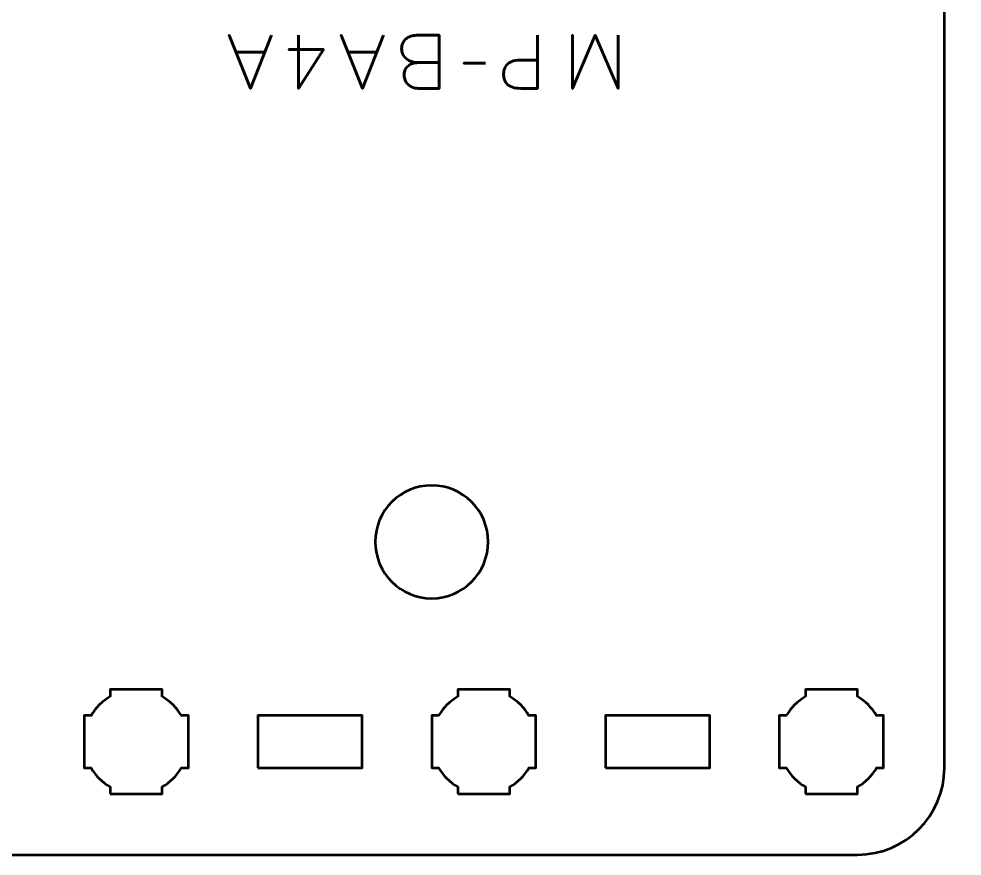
# Model space of a CAD drawing. Header units: centimetres. Extents: x -21 to 0, y -29.7 to 0.
# Drawn here: x -10.18 to -4.75, y -24.96 to -20.14 of the extents above; entities that cross this region are included whole.
import ezdxf

# ---------------------------------------------------------------- set-up
doc = ezdxf.new("R2010")
doc.units = ezdxf.units.CM
doc.header["$MEASUREMENT"] = 0
doc.layers.add('Layer 1', color=7, linetype='Continuous')

msp = doc.modelspace()

# ---------------------------------------------------------------- linework, layer by layer
at = {"layer": 'Layer 1', "color": 1, "lineweight": 53}
msp.add_open_spline([(-21.00003, -29.19995), (-21.00003, -29.19995), (-21.00003, -5.29992), (-21.00003, -5.29992), (-21.00003, -5.29992), (-21.00003, -5.21709), (-20.93286, -5.14992), (-20.85003, -5.14992), (-20.85003, -5.14992), (-20.7672, -5.14992), (-20.70003, -5.08275), (-20.70003, -4.99992), (-20.70003, -4.99992), (-20.70003, -4.91709), (-20.7672, -4.84992), (-20.85003, -4.84992), (-20.85003, -4.84992), (-20.93286, -4.84992), (-21.00003, -4.78275), (-21.00003, -4.69992), (-21.00003, -4.69992), (-21.00003, -4.61709), (-20.93286, -4.54992), (-20.85003, -4.54992), (-20.85003, -4.54992), (-20.7672, -4.54992), (-20.70003, -4.48275), (-20.70003, -4.39992), (-20.70003, -4.39992), (-20.70003, -4.31709), (-20.7672, -4.24992), (-20.85003, -4.24992), (-20.85003, -4.24992), (-20.93286, -4.24992), (-21.00003, -4.18275), (-21.00003, -4.09992), (-21.00003, -4.09992), (-21.00003, -4.01709), (-20.93286, -3.94992), (-20.85003, -3.94992), (-20.85003, -3.94992), (-20.7672, -3.94992), (-20.70003, -3.88275), (-20.70003, -3.79992), (-20.70003, -3.79992), (-20.70003, -3.71709), (-20.7672, -3.64992), (-20.85003, -3.64992), (-20.85003, -3.64992), (-20.93286, -3.64992), (-21.00003, -3.58275), (-21.00003, -3.49992), (-21.00003, -3.49992), (-21.00003, -3.41709), (-20.93286, -3.34992), (-20.85003, -3.34992), (-20.85003, -3.34992), (-20.7672, -3.34992), (-20.70003, -3.28275), (-20.70003, -3.19992), (-20.70003, -3.19992), (-20.70003, -3.11709), (-20.7672, -3.04992), (-20.85003, -3.04992), (-20.85003, -3.04992), (-20.93286, -3.04992), (-21.00003, -2.98275), (-21.00003, -2.89992), (-21.00003, -2.89992), (-21.00003, -2.81709), (-20.93286, -2.74992), (-20.85003, -2.74992), (-20.85003, -2.74992), (-20.7672, -2.74992), (-20.70003, -2.68275), (-20.70003, -2.59992), (-20.70003, -2.59992), (-20.70003, -2.51709), (-20.7672, -2.44992), (-20.85003, -2.44992), (-20.85003, -2.44992), (-20.93286, -2.44992), (-21.00003, -2.38275), (-21.00003, -2.29992), (-21.00003, -2.29992), (-21.00003, -2.21709), (-20.93286, -2.14992), (-20.85003, -2.14992), (-20.85003, -2.14992), (-20.7672, -2.14992), (-20.70003, -2.08275), (-20.70003, -1.99992), (-20.70003, -1.99992), (-20.70003, -1.91709), (-20.7672, -1.84992), (-20.85003, -1.84992), (-20.85003, -1.84992), (-20.93286, -1.84992), (-21.00003, -1.78275), (-21.00003, -1.69992), (-21.00003, -1.69992), (-21.00003, -1.61709), (-20.93286, -1.54992), (-20.85003, -1.54992), (-20.85003, -1.54992), (-20.7672, -1.54992), (-20.70003, -1.48275), (-20.70003, -1.39992), (-20.70003, -1.39992), (-20.70003, -1.31709), (-20.7672, -1.24992), (-20.85003, -1.24992), (-20.85003, -1.24992), (-20.93286, -1.24992), (-21.00003, -1.18275), (-21.00003, -1.09992), (-21.00003, -1.09992), (-21.00003, -1.09992), (-21.00003, -0.49992), (-21.00003, -0.49992), (-21.00003, -0.49992), (-21.00003, -0.22295), (-20.77694, 0.00004), (-20.49994, 0.00004), (-20.49994, 0.00004), (-20.49994, 0.00004), (-0.50008, 0.00004), (-0.50008, 0.00004), (-0.50008, 0.00004), (-0.22294, 0.00004), (0.00002, -0.22295), (0.00002, -0.49992), (0.00002, -0.49992), (0.00002, -0.49992), (0.00002, -29.19995), (0.00002, -29.19995), (0.00002, -29.19995), (0.00002, -29.47695), (-0.22294, -29.70004), (-0.50008, -29.70004), (-0.50008, -29.70004), (-0.50008, -29.70004), (-20.49994, -29.70004), (-20.49994, -29.70004), (-20.49994, -29.70004), (-20.77694, -29.70004), (-21.00003, -29.47695), (-21.00003, -29.19995)], degree=3, knots=[0, 0, 0, 0, 0.027027, 0.027027, 0.027027, 0.027027, 0.0540541, 0.0540541, 0.0540541, 0.0540541, 0.0810811, 0.0810811, 0.0810811, 0.0810811, 0.1081081, 0.1081081, 0.1081081, 0.1081081, 0.1351351, 0.1351351, 0.1351351, 0.1351351, 0.1621622, 0.1621622, 0.1621622, 0.1621622, 0.1891892, 0.1891892, 0.1891892, 0.1891892, 0.2162162, 0.2162162, 0.2162162, 0.2162162, 0.2432432, 0.2432432, 0.2432432, 0.2432432, 0.2702703, 0.2702703, 0.2702703, 0.2702703, 0.2972973, 0.2972973, 0.2972973, 0.2972973, 0.3243243, 0.3243243, 0.3243243, 0.3243243, 0.3513514, 0.3513514, 0.3513514, 0.3513514, 0.3783784, 0.3783784, 0.3783784, 0.3783784, 0.4054054, 0.4054054, 0.4054054, 0.4054054, 0.4324324, 0.4324324, 0.4324324, 0.4324324, 0.4594595, 0.4594595, 0.4594595, 0.4594595, 0.4864865, 0.4864865, 0.4864865, 0.4864865, 0.5135135, 0.5135135, 0.5135135, 0.5135135, 0.5405405, 0.5405405, 0.5405405, 0.5405405, 0.5675676, 0.5675676, 0.5675676, 0.5675676, 0.5945946, 0.5945946, 0.5945946, 0.5945946, 0.6216216, 0.6216216, 0.6216216, 0.6216216, 0.6486486, 0.6486486, 0.6486486, 0.6486486, 0.6756757, 0.6756757, 0.6756757, 0.6756757, 0.7027027, 0.7027027, 0.7027027, 0.7027027, 0.7297297, 0.7297297, 0.7297297, 0.7297297, 0.7567568, 0.7567568, 0.7567568, 0.7567568, 0.7837838, 0.7837838, 0.7837838, 0.7837838, 0.8108108, 0.8108108, 0.8108108, 0.8108108, 0.8378378, 0.8378378, 0.8378378, 0.8378378, 0.8648649, 0.8648649, 0.8648649, 0.8648649, 0.8918919, 0.8918919, 0.8918919, 0.8918919, 0.9189189, 0.9189189, 0.9189189, 0.9189189, 0.9459459, 0.9459459, 0.9459459, 0.9459459, 0.972973, 0.972973, 0.972973, 0.972973, 1, 1, 1, 1], dxfattribs=at)
at = {"layer": 'Layer 1', "color": 3, "lineweight": 53}
msp.add_open_spline([(-5.35, -24.95001), (-5.35, -24.95001), (-11.65, -24.95001), (-11.65, -24.95001), (-11.65, -24.95001), (-11.92609, -24.95001), (-12.15, -24.7261), (-12.15, -24.45001), (-12.15, -24.45001), (-12.15, -24.45001), (-12.15, -16.15001), (-12.15, -16.15001), (-12.15, -16.15001), (-12.15, -15.87392), (-11.92609, -15.65001), (-11.65, -15.65001), (-11.65, -15.65001), (-11.65, -15.65001), (-5.35, -15.65001), (-5.35, -15.65001), (-5.35, -15.65001), (-5.07391, -15.65001), (-4.85, -15.87392), (-4.85, -16.15001), (-4.85, -16.15001), (-4.85, -16.15001), (-4.85, -24.45001), (-4.85, -24.45001), (-4.85, -24.45001), (-4.85, -24.7261), (-5.07391, -24.95001), (-5.35, -24.95001)], degree=3, knots=[0, 0, 0, 0, 0.125, 0.125, 0.125, 0.125, 0.25, 0.25, 0.25, 0.25, 0.375, 0.375, 0.375, 0.375, 0.5, 0.5, 0.5, 0.5, 0.625, 0.625, 0.625, 0.625, 0.75, 0.75, 0.75, 0.75, 0.875, 0.875, 0.875, 0.875, 1, 1, 1, 1], dxfattribs=at)
at = {"layer": 'Layer 1', "color": 5, "lineweight": 53}
for points, knots in [([(-8.72202, -20.23511), (-8.72202, -20.23511), (-8.84309, -20.54033), (-8.84309, -20.54033), (-8.84309, -20.54033), (-8.84309, -20.54033), (-8.96459, -20.23511), (-8.96459, -20.23511), (-8.96459, -20.23511), (-8.96459, -20.23511), (-8.84309, -20.54033), (-8.84309, -20.54033), (-8.84309, -20.54033), (-8.84309, -20.54033), (-8.72202, -20.23511), (-8.72202, -20.23511)], [0, 0, 0, 0, 0.25, 0.25, 0.25, 0.25, 0.5, 0.5, 0.5, 0.5, 0.75, 0.75, 0.75, 0.75, 1, 1, 1, 1]), ([(-8.56708, -20.23511), (-8.56708, -20.23511), (-8.56708, -20.54033), (-8.56708, -20.54033), (-8.56708, -20.54033), (-8.56708, -20.54033), (-8.42315, -20.31639), (-8.42315, -20.31639), (-8.42315, -20.31639), (-8.42315, -20.31639), (-8.62127, -20.31639), (-8.62127, -20.31639), (-8.62127, -20.31639), (-8.62127, -20.31639), (-8.42315, -20.31639), (-8.42315, -20.31639), (-8.42315, -20.31639), (-8.42315, -20.31639), (-8.56708, -20.54033), (-8.56708, -20.54033), (-8.56708, -20.54033), (-8.56708, -20.54033), (-8.56708, -20.23511), (-8.56708, -20.23511)], [0, 0, 0, 0, 0.1666667, 0.1666667, 0.1666667, 0.1666667, 0.3333333, 0.3333333, 0.3333333, 0.3333333, 0.5, 0.5, 0.5, 0.5, 0.6666667, 0.6666667, 0.6666667, 0.6666667, 0.8333333, 0.8333333, 0.8333333, 0.8333333, 1, 1, 1, 1]), ([(-8.07729, -20.23511), (-8.07729, -20.23511), (-8.19836, -20.54033), (-8.19836, -20.54033), (-8.19836, -20.54033), (-8.19836, -20.54033), (-8.31986, -20.23511), (-8.31986, -20.23511), (-8.31986, -20.23511), (-8.31986, -20.23511), (-8.19836, -20.54033), (-8.19836, -20.54033), (-8.19836, -20.54033), (-8.19836, -20.54033), (-8.07729, -20.23511), (-8.07729, -20.23511)], [0, 0, 0, 0, 0.25, 0.25, 0.25, 0.25, 0.5, 0.5, 0.5, 0.5, 0.75, 0.75, 0.75, 0.75, 1, 1, 1, 1]), ([(-7.75683, -20.39217), (-7.75683, -20.39217), (-7.87409, -20.39217), (-7.87409, -20.39217), (-7.87409, -20.39217), (-7.88933, -20.39224), (-7.90231, -20.39435), (-7.91325, -20.39852), (-7.91325, -20.39852), (-7.92412, -20.40261), (-7.93293, -20.40818), (-7.93978, -20.41517), (-7.93978, -20.41517), (-7.94662, -20.42215), (-7.95156, -20.43005), (-7.95467, -20.4388), (-7.95467, -20.4388), (-7.9577, -20.44748), (-7.95911, -20.45651), (-7.95876, -20.46582), (-7.95876, -20.46582), (-7.95833, -20.47514), (-7.95636, -20.48417), (-7.95283, -20.49299), (-7.95283, -20.49299), (-7.94937, -20.50181), (-7.94415, -20.50978), (-7.93731, -20.51691), (-7.93731, -20.51691), (-7.93047, -20.52403), (-7.92193, -20.52968), (-7.91156, -20.53384), (-7.91156, -20.53384), (-7.90118, -20.53807), (-7.88898, -20.54026), (-7.87494, -20.54033), (-7.87494, -20.54033), (-7.87494, -20.54033), (-7.75683, -20.54033), (-7.75683, -20.54033), (-7.75683, -20.54033), (-7.75683, -20.54033), (-7.75683, -20.23511), (-7.75683, -20.23511), (-7.75683, -20.23511), (-7.75683, -20.23511), (-7.88679, -20.23511), (-7.88679, -20.23511), (-7.88679, -20.23511), (-7.89893, -20.23511), (-7.91022, -20.23687), (-7.92066, -20.24033), (-7.92066, -20.24033), (-7.9311, -20.24386), (-7.9402, -20.24887), (-7.94803, -20.2555), (-7.94803, -20.2555), (-7.95594, -20.2622), (-7.96207, -20.27025), (-7.96645, -20.27977), (-7.96645, -20.27977), (-7.97082, -20.2893), (-7.97308, -20.30009), (-7.97315, -20.31216), (-7.97315, -20.31216), (-7.97287, -20.32429), (-7.97033, -20.33523), (-7.96546, -20.34503), (-7.96546, -20.34503), (-7.96059, -20.35484), (-7.95382, -20.36324), (-7.94507, -20.37022), (-7.94507, -20.37022), (-7.93632, -20.37728), (-7.92588, -20.38271), (-7.91388, -20.38645), (-7.91388, -20.38645), (-7.90189, -20.39019), (-7.88863, -20.39209), (-7.87409, -20.39217), (-7.87409, -20.39217), (-7.88863, -20.39209), (-7.90189, -20.39019), (-7.91388, -20.38645), (-7.91388, -20.38645), (-7.92588, -20.38271), (-7.93632, -20.37728), (-7.94507, -20.37022), (-7.94507, -20.37022), (-7.95382, -20.36324), (-7.96059, -20.35484), (-7.96546, -20.34503), (-7.96546, -20.34503), (-7.97033, -20.33523), (-7.97287, -20.32429), (-7.97315, -20.31216), (-7.97315, -20.31216), (-7.97308, -20.30009), (-7.97082, -20.2893), (-7.96645, -20.27977), (-7.96645, -20.27977), (-7.96207, -20.27025), (-7.95594, -20.2622), (-7.94803, -20.2555), (-7.94803, -20.2555), (-7.9402, -20.24887), (-7.9311, -20.24386), (-7.92066, -20.24033), (-7.92066, -20.24033), (-7.91022, -20.23687), (-7.89893, -20.23511), (-7.88679, -20.23511), (-7.88679, -20.23511), (-7.88679, -20.23511), (-7.75683, -20.23511), (-7.75683, -20.23511), (-7.75683, -20.23511), (-7.75683, -20.23511), (-7.75683, -20.54033), (-7.75683, -20.54033), (-7.75683, -20.54033), (-7.75683, -20.54033), (-7.87494, -20.54033), (-7.87494, -20.54033), (-7.87494, -20.54033), (-7.88898, -20.54026), (-7.90118, -20.53807), (-7.91156, -20.53384), (-7.91156, -20.53384), (-7.92193, -20.52968), (-7.93047, -20.52403), (-7.93731, -20.51691), (-7.93731, -20.51691), (-7.94415, -20.50978), (-7.94937, -20.50181), (-7.95283, -20.49299), (-7.95283, -20.49299), (-7.95636, -20.48417), (-7.95833, -20.47514), (-7.95876, -20.46582), (-7.95876, -20.46582), (-7.95911, -20.45651), (-7.9577, -20.44748), (-7.95467, -20.4388), (-7.95467, -20.4388), (-7.95156, -20.43005), (-7.94662, -20.42215), (-7.93978, -20.41517), (-7.93978, -20.41517), (-7.93293, -20.40818), (-7.92412, -20.40261), (-7.91325, -20.39852), (-7.91325, -20.39852), (-7.90231, -20.39435), (-7.88933, -20.39224), (-7.87409, -20.39217), (-7.87409, -20.39217), (-7.87409, -20.39217), (-7.75683, -20.39217), (-7.75683, -20.39217)], [0, 0, 0, 0, 0.025, 0.025, 0.025, 0.025, 0.05, 0.05, 0.05, 0.05, 0.075, 0.075, 0.075, 0.075, 0.1, 0.1, 0.1, 0.1, 0.125, 0.125, 0.125, 0.125, 0.15, 0.15, 0.15, 0.15, 0.175, 0.175, 0.175, 0.175, 0.2, 0.2, 0.2, 0.2, 0.225, 0.225, 0.225, 0.225, 0.25, 0.25, 0.25, 0.25, 0.275, 0.275, 0.275, 0.275, 0.3, 0.3, 0.3, 0.3, 0.325, 0.325, 0.325, 0.325, 0.35, 0.35, 0.35, 0.35, 0.375, 0.375, 0.375, 0.375, 0.4, 0.4, 0.4, 0.4, 0.425, 0.425, 0.425, 0.425, 0.45, 0.45, 0.45, 0.45, 0.475, 0.475, 0.475, 0.475, 0.5, 0.5, 0.5, 0.5, 0.525, 0.525, 0.525, 0.525, 0.55, 0.55, 0.55, 0.55, 0.575, 0.575, 0.575, 0.575, 0.6, 0.6, 0.6, 0.6, 0.625, 0.625, 0.625, 0.625, 0.65, 0.65, 0.65, 0.65, 0.675, 0.675, 0.675, 0.675, 0.7, 0.7, 0.7, 0.7, 0.725, 0.725, 0.725, 0.725, 0.75, 0.75, 0.75, 0.75, 0.775, 0.775, 0.775, 0.775, 0.8, 0.8, 0.8, 0.8, 0.825, 0.825, 0.825, 0.825, 0.85, 0.85, 0.85, 0.85, 0.875, 0.875, 0.875, 0.875, 0.9, 0.9, 0.9, 0.9, 0.925, 0.925, 0.925, 0.925, 0.95, 0.95, 0.95, 0.95, 0.975, 0.975, 0.975, 0.975, 1, 1, 1, 1]), ([(-7.19042, -20.23511), (-7.19042, -20.23511), (-7.19042, -20.54033), (-7.19042, -20.54033), (-7.19042, -20.54033), (-7.19042, -20.54033), (-7.28779, -20.54033), (-7.28779, -20.54033), (-7.28779, -20.54033), (-7.30726, -20.54026), (-7.32327, -20.53807), (-7.3359, -20.53384), (-7.3359, -20.53384), (-7.34846, -20.52968), (-7.35834, -20.52389), (-7.36547, -20.51655), (-7.36547, -20.51655), (-7.37259, -20.50929), (-7.37767, -20.50096), (-7.38078, -20.49158), (-7.38078, -20.49158), (-7.38381, -20.48219), (-7.38557, -20.47239), (-7.386, -20.46201), (-7.386, -20.46201), (-7.38649, -20.45164), (-7.38529, -20.44148), (-7.38247, -20.43161), (-7.38247, -20.43161), (-7.37958, -20.42173), (-7.37471, -20.41277), (-7.36772, -20.40472), (-7.36772, -20.40472), (-7.36081, -20.39668), (-7.35143, -20.39026), (-7.33964, -20.38553), (-7.33964, -20.38553), (-7.32786, -20.38074), (-7.31326, -20.37834), (-7.29583, -20.3782), (-7.29583, -20.3782), (-7.29583, -20.3782), (-7.19042, -20.3782), (-7.19042, -20.3782), (-7.19042, -20.3782), (-7.19042, -20.3782), (-7.29583, -20.3782), (-7.29583, -20.3782), (-7.29583, -20.3782), (-7.3129, -20.37834), (-7.32737, -20.38074), (-7.33908, -20.38553), (-7.33908, -20.38553), (-7.35086, -20.39026), (-7.36025, -20.39668), (-7.36723, -20.40472), (-7.36723, -20.40472), (-7.37429, -20.41277), (-7.3793, -20.42173), (-7.38226, -20.43161), (-7.38226, -20.43161), (-7.38522, -20.44148), (-7.38649, -20.45164), (-7.386, -20.46201), (-7.386, -20.46201), (-7.38557, -20.47239), (-7.38381, -20.48219), (-7.38064, -20.49158), (-7.38064, -20.49158), (-7.37753, -20.50096), (-7.37231, -20.50929), (-7.36511, -20.51655), (-7.36511, -20.51655), (-7.35799, -20.52389), (-7.34811, -20.52968), (-7.33548, -20.53384), (-7.33548, -20.53384), (-7.32292, -20.53807), (-7.30705, -20.54026), (-7.28779, -20.54033), (-7.28779, -20.54033), (-7.28779, -20.54033), (-7.19042, -20.54033), (-7.19042, -20.54033), (-7.19042, -20.54033), (-7.19042, -20.54033), (-7.19042, -20.23511), (-7.19042, -20.23511)], [0, 0, 0, 0, 0.0454545, 0.0454545, 0.0454545, 0.0454545, 0.0909091, 0.0909091, 0.0909091, 0.0909091, 0.1363636, 0.1363636, 0.1363636, 0.1363636, 0.1818182, 0.1818182, 0.1818182, 0.1818182, 0.2272727, 0.2272727, 0.2272727, 0.2272727, 0.2727273, 0.2727273, 0.2727273, 0.2727273, 0.3181818, 0.3181818, 0.3181818, 0.3181818, 0.3636364, 0.3636364, 0.3636364, 0.3636364, 0.4090909, 0.4090909, 0.4090909, 0.4090909, 0.4545455, 0.4545455, 0.4545455, 0.4545455, 0.5, 0.5, 0.5, 0.5, 0.5454545, 0.5454545, 0.5454545, 0.5454545, 0.5909091, 0.5909091, 0.5909091, 0.5909091, 0.6363636, 0.6363636, 0.6363636, 0.6363636, 0.6818182, 0.6818182, 0.6818182, 0.6818182, 0.7272727, 0.7272727, 0.7272727, 0.7272727, 0.7727273, 0.7727273, 0.7727273, 0.7727273, 0.8181818, 0.8181818, 0.8181818, 0.8181818, 0.8636364, 0.8636364, 0.8636364, 0.8636364, 0.9090909, 0.9090909, 0.9090909, 0.9090909, 0.9545455, 0.9545455, 0.9545455, 0.9545455, 1, 1, 1, 1]), ([(-6.72772, -20.23511), (-6.72772, -20.23511), (-6.72772, -20.54033), (-6.72772, -20.54033), (-6.72772, -20.54033), (-6.72772, -20.54033), (-6.85895, -20.23511), (-6.85895, -20.23511), (-6.85895, -20.23511), (-6.85895, -20.23511), (-6.99061, -20.54033), (-6.99061, -20.54033), (-6.99061, -20.54033), (-6.99061, -20.54033), (-6.99061, -20.23511), (-6.99061, -20.23511), (-6.99061, -20.23511), (-6.99061, -20.23511), (-6.99061, -20.54033), (-6.99061, -20.54033), (-6.99061, -20.54033), (-6.99061, -20.54033), (-6.85895, -20.23511), (-6.85895, -20.23511), (-6.85895, -20.23511), (-6.85895, -20.23511), (-6.72772, -20.54033), (-6.72772, -20.54033), (-6.72772, -20.54033), (-6.72772, -20.54033), (-6.72772, -20.23511), (-6.72772, -20.23511)], [0, 0, 0, 0, 0.125, 0.125, 0.125, 0.125, 0.25, 0.25, 0.25, 0.25, 0.375, 0.375, 0.375, 0.375, 0.5, 0.5, 0.5, 0.5, 0.625, 0.625, 0.625, 0.625, 0.75, 0.75, 0.75, 0.75, 0.875, 0.875, 0.875, 0.875, 1, 1, 1, 1]), ([(-8.76012, -20.33121), (-8.76012, -20.33121), (-8.92606, -20.33121), (-8.92606, -20.33121), (-8.92606, -20.33121), (-8.92606, -20.33121), (-8.76012, -20.33121), (-8.76012, -20.33121)], [0, 0, 0, 0, 0.5, 0.5, 0.5, 0.5, 1, 1, 1, 1]), ([(-8.11539, -20.33121), (-8.11539, -20.33121), (-8.28133, -20.33121), (-8.28133, -20.33121), (-8.28133, -20.33121), (-8.28133, -20.33121), (-8.11539, -20.33121), (-8.11539, -20.33121)], [0, 0, 0, 0, 0.5, 0.5, 0.5, 0.5, 1, 1, 1, 1]), ([(-7.49098, -20.39471), (-7.49098, -20.39471), (-7.61417, -20.39471), (-7.61417, -20.39471), (-7.61417, -20.39471), (-7.61417, -20.39471), (-7.49098, -20.39471), (-7.49098, -20.39471)], [0, 0, 0, 0, 0.5, 0.5, 0.5, 0.5, 1, 1, 1, 1])]:
    msp.add_open_spline(points, degree=3, knots=knots, dxfattribs=at)
at = {"layer": 'Layer 1', "lineweight": 53}
for points, knots in [([(-8.12501, -23.15001), (-8.12501, -22.97055), (-7.97947, -22.82501), (-7.80001, -22.82501), (-7.80001, -22.82501), (-7.62055, -22.82501), (-7.47501, -22.97055), (-7.47501, -23.15001), (-7.47501, -23.15001), (-7.47501, -23.32947), (-7.62055, -23.47501), (-7.80001, -23.47501), (-7.80001, -23.47501), (-7.97947, -23.47501), (-8.12501, -23.32947), (-8.12501, -23.15001)], [0, 0, 0, 0, 0.25, 0.25, 0.25, 0.25, 0.5, 0.5, 0.5, 0.5, 0.75, 0.75, 0.75, 0.75, 1, 1, 1, 1]), ([(-9.65, -24.60001), (-9.65, -24.60001), (-9.65, -24.55986), (-9.65, -24.55986), (-9.65, -24.55986), (-9.69553, -24.53351), (-9.7335, -24.49554), (-9.75985, -24.45001), (-9.75985, -24.45001), (-9.75985, -24.45001), (-9.8, -24.45001), (-9.8, -24.45001), (-9.8, -24.45001), (-9.8, -24.45001), (-9.8, -24.30001), (-9.8, -24.30001), (-9.8, -24.30001), (-9.8, -24.30001), (-9.8, -24.15001), (-9.8, -24.15001), (-9.8, -24.15001), (-9.8, -24.15001), (-9.75985, -24.15001), (-9.75985, -24.15001), (-9.75985, -24.15001), (-9.7335, -24.10448), (-9.69553, -24.06651), (-9.65, -24.04016), (-9.65, -24.04016), (-9.65, -24.04016), (-9.65, -24.00001), (-9.65, -24.00001), (-9.65, -24.00001), (-9.65, -24.00001), (-9.5, -24.00001), (-9.5, -24.00001), (-9.5, -24.00001), (-9.5, -24.00001), (-9.35, -24.00001), (-9.35, -24.00001), (-9.35, -24.00001), (-9.35, -24.00001), (-9.35, -24.04016), (-9.35, -24.04016), (-9.35, -24.04016), (-9.30447, -24.06651), (-9.2665, -24.10448), (-9.24015, -24.15001), (-9.24015, -24.15001), (-9.24015, -24.15001), (-9.2, -24.15001), (-9.2, -24.15001), (-9.2, -24.15001), (-9.2, -24.15001), (-9.2, -24.30001), (-9.2, -24.30001), (-9.2, -24.30001), (-9.2, -24.30001), (-9.2, -24.45001), (-9.2, -24.45001), (-9.2, -24.45001), (-9.2, -24.45001), (-9.24015, -24.45001), (-9.24015, -24.45001), (-9.24015, -24.45001), (-9.2665, -24.49554), (-9.30447, -24.53351), (-9.35, -24.55986), (-9.35, -24.55986), (-9.35, -24.55986), (-9.35, -24.60001), (-9.35, -24.60001), (-9.35, -24.60001), (-9.35, -24.60001), (-9.5, -24.60001), (-9.5, -24.60001), (-9.5, -24.60001), (-9.5, -24.60001), (-9.65, -24.60001), (-9.65, -24.60001)], [0, 0, 0, 0, 0.05, 0.05, 0.05, 0.05, 0.1, 0.1, 0.1, 0.1, 0.15, 0.15, 0.15, 0.15, 0.2, 0.2, 0.2, 0.2, 0.25, 0.25, 0.25, 0.25, 0.3, 0.3, 0.3, 0.3, 0.35, 0.35, 0.35, 0.35, 0.4, 0.4, 0.4, 0.4, 0.45, 0.45, 0.45, 0.45, 0.5, 0.5, 0.5, 0.5, 0.55, 0.55, 0.55, 0.55, 0.6, 0.6, 0.6, 0.6, 0.65, 0.65, 0.65, 0.65, 0.7, 0.7, 0.7, 0.7, 0.75, 0.75, 0.75, 0.75, 0.8, 0.8, 0.8, 0.8, 0.85, 0.85, 0.85, 0.85, 0.9, 0.9, 0.9, 0.9, 0.95, 0.95, 0.95, 0.95, 1, 1, 1, 1]), ([(-7.65, -24.60001), (-7.65, -24.60001), (-7.65, -24.55986), (-7.65, -24.55986), (-7.65, -24.55986), (-7.69553, -24.53351), (-7.7335, -24.49554), (-7.75985, -24.45001), (-7.75985, -24.45001), (-7.75985, -24.45001), (-7.8, -24.45001), (-7.8, -24.45001), (-7.8, -24.45001), (-7.8, -24.45001), (-7.8, -24.30001), (-7.8, -24.30001), (-7.8, -24.30001), (-7.8, -24.30001), (-7.8, -24.15001), (-7.8, -24.15001), (-7.8, -24.15001), (-7.8, -24.15001), (-7.75985, -24.15001), (-7.75985, -24.15001), (-7.75985, -24.15001), (-7.7335, -24.10448), (-7.69553, -24.06651), (-7.65, -24.04016), (-7.65, -24.04016), (-7.65, -24.04016), (-7.65, -24.00001), (-7.65, -24.00001), (-7.65, -24.00001), (-7.65, -24.00001), (-7.5, -24.00001), (-7.5, -24.00001), (-7.5, -24.00001), (-7.5, -24.00001), (-7.35, -24.00001), (-7.35, -24.00001), (-7.35, -24.00001), (-7.35, -24.00001), (-7.35, -24.04016), (-7.35, -24.04016), (-7.35, -24.04016), (-7.30447, -24.06651), (-7.2665, -24.10448), (-7.24015, -24.15001), (-7.24015, -24.15001), (-7.24015, -24.15001), (-7.2, -24.15001), (-7.2, -24.15001), (-7.2, -24.15001), (-7.2, -24.15001), (-7.2, -24.30001), (-7.2, -24.30001), (-7.2, -24.30001), (-7.2, -24.30001), (-7.2, -24.45001), (-7.2, -24.45001), (-7.2, -24.45001), (-7.2, -24.45001), (-7.24015, -24.45001), (-7.24015, -24.45001), (-7.24015, -24.45001), (-7.2665, -24.49554), (-7.30447, -24.53351), (-7.35, -24.55986), (-7.35, -24.55986), (-7.35, -24.55986), (-7.35, -24.60001), (-7.35, -24.60001), (-7.35, -24.60001), (-7.35, -24.60001), (-7.5, -24.60001), (-7.5, -24.60001), (-7.5, -24.60001), (-7.5, -24.60001), (-7.65, -24.60001), (-7.65, -24.60001)], [0, 0, 0, 0, 0.05, 0.05, 0.05, 0.05, 0.1, 0.1, 0.1, 0.1, 0.15, 0.15, 0.15, 0.15, 0.2, 0.2, 0.2, 0.2, 0.25, 0.25, 0.25, 0.25, 0.3, 0.3, 0.3, 0.3, 0.35, 0.35, 0.35, 0.35, 0.4, 0.4, 0.4, 0.4, 0.45, 0.45, 0.45, 0.45, 0.5, 0.5, 0.5, 0.5, 0.55, 0.55, 0.55, 0.55, 0.6, 0.6, 0.6, 0.6, 0.65, 0.65, 0.65, 0.65, 0.7, 0.7, 0.7, 0.7, 0.75, 0.75, 0.75, 0.75, 0.8, 0.8, 0.8, 0.8, 0.85, 0.85, 0.85, 0.85, 0.9, 0.9, 0.9, 0.9, 0.95, 0.95, 0.95, 0.95, 1, 1, 1, 1]), ([(-5.65, -24.60001), (-5.65, -24.60001), (-5.65, -24.55986), (-5.65, -24.55986), (-5.65, -24.55986), (-5.69553, -24.53351), (-5.7335, -24.49554), (-5.75985, -24.45001), (-5.75985, -24.45001), (-5.75985, -24.45001), (-5.8, -24.45001), (-5.8, -24.45001), (-5.8, -24.45001), (-5.8, -24.45001), (-5.8, -24.30001), (-5.8, -24.30001), (-5.8, -24.30001), (-5.8, -24.30001), (-5.8, -24.15001), (-5.8, -24.15001), (-5.8, -24.15001), (-5.8, -24.15001), (-5.75985, -24.15001), (-5.75985, -24.15001), (-5.75985, -24.15001), (-5.7335, -24.10448), (-5.69553, -24.06651), (-5.65, -24.04016), (-5.65, -24.04016), (-5.65, -24.04016), (-5.65, -24.00001), (-5.65, -24.00001), (-5.65, -24.00001), (-5.65, -24.00001), (-5.5, -24.00001), (-5.5, -24.00001), (-5.5, -24.00001), (-5.5, -24.00001), (-5.35, -24.00001), (-5.35, -24.00001), (-5.35, -24.00001), (-5.35, -24.00001), (-5.35, -24.04016), (-5.35, -24.04016), (-5.35, -24.04016), (-5.30447, -24.06651), (-5.2665, -24.10448), (-5.24015, -24.15001), (-5.24015, -24.15001), (-5.24015, -24.15001), (-5.2, -24.15001), (-5.2, -24.15001), (-5.2, -24.15001), (-5.2, -24.15001), (-5.2, -24.30001), (-5.2, -24.30001), (-5.2, -24.30001), (-5.2, -24.30001), (-5.2, -24.45001), (-5.2, -24.45001), (-5.2, -24.45001), (-5.2, -24.45001), (-5.24015, -24.45001), (-5.24015, -24.45001), (-5.24015, -24.45001), (-5.2665, -24.49554), (-5.30447, -24.53351), (-5.35, -24.55986), (-5.35, -24.55986), (-5.35, -24.55986), (-5.35, -24.60001), (-5.35, -24.60001), (-5.35, -24.60001), (-5.35, -24.60001), (-5.5, -24.60001), (-5.5, -24.60001), (-5.5, -24.60001), (-5.5, -24.60001), (-5.65, -24.60001), (-5.65, -24.60001)], [0, 0, 0, 0, 0.05, 0.05, 0.05, 0.05, 0.1, 0.1, 0.1, 0.1, 0.15, 0.15, 0.15, 0.15, 0.2, 0.2, 0.2, 0.2, 0.25, 0.25, 0.25, 0.25, 0.3, 0.3, 0.3, 0.3, 0.35, 0.35, 0.35, 0.35, 0.4, 0.4, 0.4, 0.4, 0.45, 0.45, 0.45, 0.45, 0.5, 0.5, 0.5, 0.5, 0.55, 0.55, 0.55, 0.55, 0.6, 0.6, 0.6, 0.6, 0.65, 0.65, 0.65, 0.65, 0.7, 0.7, 0.7, 0.7, 0.75, 0.75, 0.75, 0.75, 0.8, 0.8, 0.8, 0.8, 0.85, 0.85, 0.85, 0.85, 0.9, 0.9, 0.9, 0.9, 0.95, 0.95, 0.95, 0.95, 1, 1, 1, 1]), ([(-8.8, -24.45001), (-8.8, -24.45001), (-8.8, -24.15001), (-8.8, -24.15001), (-8.8, -24.15001), (-8.8, -24.15001), (-8.2, -24.15001), (-8.2, -24.15001), (-8.2, -24.15001), (-8.2, -24.15001), (-8.2, -24.45001), (-8.2, -24.45001), (-8.2, -24.45001), (-8.2, -24.45001), (-8.8, -24.45001), (-8.8, -24.45001)], [0, 0, 0, 0, 0.25, 0.25, 0.25, 0.25, 0.5, 0.5, 0.5, 0.5, 0.75, 0.75, 0.75, 0.75, 1, 1, 1, 1]), ([(-6.8, -24.45001), (-6.8, -24.45001), (-6.8, -24.15001), (-6.8, -24.15001), (-6.8, -24.15001), (-6.8, -24.15001), (-6.2, -24.15001), (-6.2, -24.15001), (-6.2, -24.15001), (-6.2, -24.15001), (-6.2, -24.45001), (-6.2, -24.45001), (-6.2, -24.45001), (-6.2, -24.45001), (-6.8, -24.45001), (-6.8, -24.45001)], [0, 0, 0, 0, 0.25, 0.25, 0.25, 0.25, 0.5, 0.5, 0.5, 0.5, 0.75, 0.75, 0.75, 0.75, 1, 1, 1, 1])]:
    msp.add_open_spline(points, degree=3, knots=knots, dxfattribs=at)

doc.saveas('drawing.dxf')
